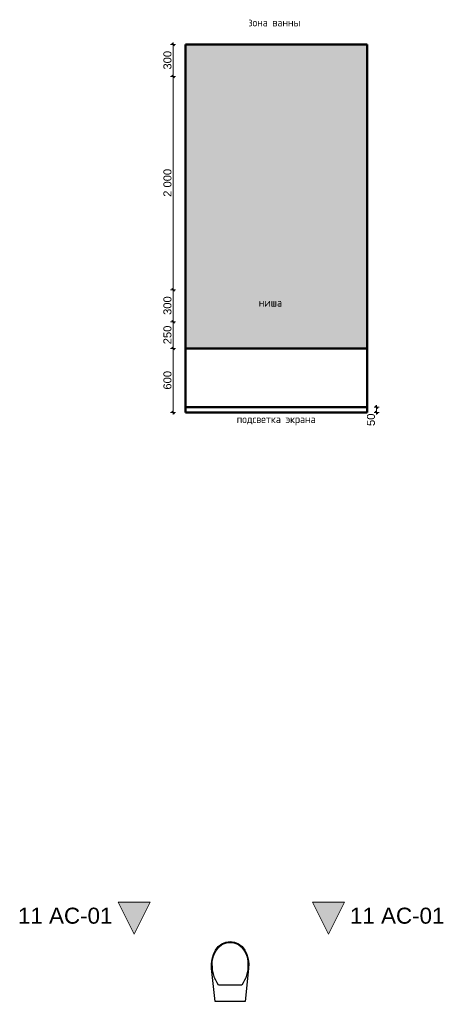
# Model space of a CAD drawing. Header units: millimetres. Extents: x 2336463 to 2579121, y 595385 to 778077.
# Drawn here: x 2469468 to 2473437, y 612762 to 621964 of the extents above; entities that cross this region are included whole.
import ezdxf

# ---------------------------------------------------------------- set-up
doc = ezdxf.new("R2010")
doc.units = ezdxf.units.MM
doc.header["$MEASUREMENT"] = 0
for name, color, linetype, lineweight, true_color in [('+возводимые стены_Ном._пера__104', 7, 'Continuous', 5, 0x96e196), ('+развертка_Ном._пера__242', 7, 'Continuous', 13, 0x1b55b5), ('+развертка_Ном._пера__6', 7, 'Continuous', 0, 0x5c5c5c), ('1 Планировка размеры_Ном._пера__242', 7, 'Continuous', 13, 0x1b55b5), ('Интерьер - Мебель_Ном._пера__62', 7, 'Continuous', 25, 0xaaaaaa)]:
    doc.layers.add(name, color=color, linetype=linetype, lineweight=lineweight, true_color=true_color)
for name, color, linetype, lineweight in [('+возводимые стены_Ном._пера__19', 255, 'Continuous', 0), ('+развертка_Ном._пера__7', 7, 'Continuous', 15), ('Интерьер - Мебель_Ном._пера__41', 7, 'Continuous', 60)]:
    doc.layers.add(name, color=color, linetype=linetype, lineweight=lineweight)
doc.layers.add('+развертка', color=7, linetype='Continuous')
doc.layers.add('1 Планировка размеры', color=7, linetype='Continuous')
doc.styles.add('СГЕНЕРИР_СТИЛЬ_1', font='arial.ttf')
doc.styles.add('СГЕНЕРИР_СТИЛЬ_2', font='arial.ttf')
doc.styles.add('СГЕНЕРИР_СТИЛЬ_4', font='isocp.shx')
doc.dimstyles.new('СГЕНЕРИР_СТИЛЬ__2', dxfattribs={"dimtxt": 75, "dimasz": 23.75, "dimexe": 0.18, "dimexo": 300, "dimgap": 0, "dimtad": 1, "dimdec": 0, "dimzin": 0, "dimdsep": 46, "dimtxsty": 'СГЕНЕРИР_СТИЛЬ_1', "dimblk": 'ARROWHEAD_6', "dimblk1": 'ARROWHEAD_6', "dimblk2": 'ARROWHEAD_6', "dimcen": 0.09, "dimclrd": 256, "dimclre": 256, "dimclrt": 256, "dimazin": 0, "dimtfac": 1, "dimtdec": 4, "dimtmove": 0, "dimatfit": 3, "dimfxl": 0, "dimtolj": 1, "dimtzin": 0, "dimarcsym": 0})

# ---------------------------------------------------------------- blocks, each defined once
blk = doc.blocks.new('Унитаз 25_2')
at = {"layer": 'Интерьер - Мебель_Ном._пера__62', "color": 253, "linetype": 'Continuous', "lineweight": 25, "true_color": 0xaaaaaa}
for p, q in [((0, -151.4), (-108.9, -151.4)), ((108.9, -151.4), (0, -151.4))]:
    blk.add_line(p, q, dxfattribs=at)
at = {"layer": 'Интерьер - Мебель_Ном._пера__62', "color": 253, "linetype": 'Continuous', "lineweight": 25, "true_color": 0xaaaaaa, "flags": 128}
blk.add_lwpolyline([(-169.4, -396.7), (-157, -440.3), (-138, -481.3), (-112.4, -513.9), (-79.4, -538.8), (-41, -554.6), (0, -560), (41, -554.6), (79.4, -538.8), (112.4, -513.9), (138, -481.3), (157, -440.3), (169.4, -396.7), (174.9, -351.8), (173.3, -306.6), (141, 0), (-141, 0), (-173.3, -306.6), (-174.9, -351.8)], close=True, dxfattribs=at)
at = {"layer": 'Интерьер - Мебель_Ном._пера__62', "color": 253, "linetype": 'Continuous', "lineweight": 25, "true_color": 0xaaaaaa}
for centre, major_axis, start_param, end_param in [((258.1, -339.4), (425.3, 0), 2.612188, 3.165208), ((-258.1, -339.4), (425.3, 0), 6.259567, 6.812588), ((89.5, -360.8), (256.9, 0), 3.085861, 3.98645), ((-89.5, -360.8), (256.9, 0), 5.438324, 6.338913), ((0.8, -431.2), (138.5, 0), 4.079884, 4.706528), ((-0.8, -431.2), (138.5, 0), 4.71825, 5.344894)]:
    blk.add_ellipse(centre, major_axis=major_axis, ratio=0.875546, start_param=start_param, end_param=end_param, dxfattribs=at)
blk = doc.blocks.new('*D2226', base_point=(2086872, 585813.7))
at = {"layer": '1 Планировка размеры_Ном._пера__242', "color": 152, "linetype": 'Continuous', "lineweight": 13, "true_color": 0x1b55b5}
for p, q in [((2470928.9, 618881.7), (2470882, 618881.7)), ((2470893, 618894.2), (2470918, 618869.2)), ((2470905.5, 618281.7), (2470905.5, 618881.7)), ((2470928.9, 618281.7), (2470882, 618281.7)), ((2470893, 618294.2), (2470918, 618269.2)), ((2470905.5, 618263), (2470905.5, 618281.7))]:
    blk.add_line(p, q, dxfattribs=at)
at = {"layer": '1 Планировка размеры_Ном._пера__242', "color": 152, "lineweight": 13, "true_color": 0x1b55b5, "insert": (2470890.5, 618496.4), "char_height": 75, "attachment_point": 7, "rotation": 90, "style": 'СГЕНЕРИР_СТИЛЬ_1'}
blk.add_mtext('\\A1;{\\pql;\\fArial|b0|i0|c204|p38;600}', dxfattribs=at)
blk = doc.blocks.new('ARROWHEAD_6')
at = {"color": 0, "linetype": 'Continuous', "lineweight": 0}
for p, q in [((0, 0), (-1, 0)), ((-0.5, -0.5), (0.5, 0.5))]:
    blk.add_line(p, q, dxfattribs=at)
blk = doc.blocks.new('*D2227', base_point=(2086872, 585813.7))
at = {"layer": '1 Планировка размеры_Ном._пера__242', "color": 152, "linetype": 'Continuous', "lineweight": 13, "true_color": 0x1b55b5}
for p, q in [((2470893, 619144.2), (2470918, 619119.2)), ((2470928.9, 619131.7), (2470882, 619131.7)), ((2470905.5, 618881.7), (2470905.5, 619131.7)), ((2470928.9, 618881.7), (2470882, 618881.7)), ((2470893, 618894.2), (2470918, 618869.2))]:
    blk.add_line(p, q, dxfattribs=at)
at = {"layer": '1 Планировка размеры_Ном._пера__242', "color": 152, "lineweight": 13, "true_color": 0x1b55b5, "insert": (2470890.5, 618921.4), "char_height": 75, "attachment_point": 7, "rotation": 90, "style": 'СГЕНЕРИР_СТИЛЬ_1'}
blk.add_mtext('\\A1;{\\pql;\\fArial|b0|i0|c204|p38;250}', dxfattribs=at)
blk = doc.blocks.new('*D2228', base_point=(2086872, 585813.7))
at = {"layer": '1 Планировка размеры_Ном._пера__242', "color": 152, "linetype": 'Continuous', "lineweight": 13, "true_color": 0x1b55b5}
for p, q in [((2470928.9, 619431.7), (2470882, 619431.7)), ((2470893, 619444.2), (2470918, 619419.2)), ((2470905.5, 619131.7), (2470905.5, 619431.7)), ((2470893, 619144.2), (2470918, 619119.2)), ((2470928.9, 619131.7), (2470882, 619131.7))]:
    blk.add_line(p, q, dxfattribs=at)
at = {"layer": '1 Планировка размеры_Ном._пера__242', "color": 152, "lineweight": 13, "true_color": 0x1b55b5, "insert": (2470890.5, 619196.4), "char_height": 75, "attachment_point": 7, "rotation": 90, "style": 'СГЕНЕРИР_СТИЛЬ_1'}
blk.add_mtext('\\A1;{\\pql;\\fArial|b0|i0|c204|p38;300}', dxfattribs=at)
blk = doc.blocks.new('*D2229', base_point=(2086872, 585813.7))
at = {"layer": '1 Планировка размеры_Ном._пера__242', "color": 152, "linetype": 'Continuous', "lineweight": 13, "true_color": 0x1b55b5}
for p, q in [((2470893, 621444.2), (2470918, 621419.2)), ((2470928.9, 621431.7), (2470882, 621431.7)), ((2470905.5, 619431.7), (2470905.5, 621431.7)), ((2470928.9, 619431.7), (2470882, 619431.7)), ((2470893, 619444.2), (2470918, 619419.2))]:
    blk.add_line(p, q, dxfattribs=at)
at = {"layer": '1 Планировка размеры_Ном._пера__242', "color": 152, "lineweight": 13, "true_color": 0x1b55b5, "insert": (2470890.5, 620303.5), "char_height": 75, "attachment_point": 7, "rotation": 90, "style": 'СГЕНЕРИР_СТИЛЬ_1'}
blk.add_mtext('\\A1;{\\pql;\\fArial|b0|i0|c204|p38;2\xa0000}', dxfattribs=at)
blk = doc.blocks.new('*D2230', base_point=(2086872, 585813.7))
at = {"layer": '1 Планировка размеры_Ном._пера__242', "color": 152, "linetype": 'Continuous', "lineweight": 13, "true_color": 0x1b55b5}
for p, q in [((2470928.9, 621731.7), (2470882, 621731.7)), ((2470918, 621719.2), (2470893, 621744.2)), ((2470905.5, 621731.7), (2470905.5, 621750.5)), ((2470905.5, 621431.7), (2470905.5, 621731.7)), ((2470893, 621444.2), (2470918, 621419.2)), ((2470928.9, 621431.7), (2470882, 621431.7))]:
    blk.add_line(p, q, dxfattribs=at)
at = {"layer": '1 Планировка размеры_Ном._пера__242', "color": 152, "lineweight": 13, "true_color": 0x1b55b5, "insert": (2470890.5, 621496.4), "char_height": 75, "attachment_point": 7, "rotation": 90, "style": 'СГЕНЕРИР_СТИЛЬ_1'}
blk.add_mtext('\\A1;{\\pql;\\fArial|b0|i0|c204|p38;300}', dxfattribs=at)
blk = doc.blocks.new('*D2231', base_point=(2086872, 585813.7))
at = {"layer": '1 Планировка размеры_Ном._пера__242', "color": 152, "linetype": 'Continuous', "lineweight": 13, "true_color": 0x1b55b5}
for p, q in [((2472835.7, 618331.7), (2472788.8, 618331.7)), ((2472824.8, 618319.2), (2472799.8, 618344.2)), ((2472812.3, 618331.7), (2472812.3, 618350.5)), ((2472812.3, 618281.7), (2472812.3, 618331.7)), ((2472835.7, 618281.7), (2472788.8, 618281.7)), ((2472799.8, 618294.2), (2472824.8, 618269.2)), ((2472812.3, 618263), (2472812.3, 618281.7))]:
    blk.add_line(p, q, dxfattribs=at)
at = {"layer": '1 Планировка размеры_Ном._пера__242', "color": 152, "lineweight": 13, "true_color": 0x1b55b5, "insert": (2472797.3, 618155.4), "char_height": 75, "attachment_point": 7, "rotation": 90, "style": 'СГЕНЕРИР_СТИЛЬ_1'}
blk.add_mtext('\\A1;{\\pql;\\fArial|b0|i0|c204|p38;50}', dxfattribs=at)
blk = doc.blocks.new('Плоскость Сечения_1', base_point=(2470539.1, 613692))
at = {"layer": '+развертка_Ном._пера__6', "linetype": 'Continuous', "lineweight": 0, "true_color": 0x5c5c5c}
for points in [[(2470389.1, 613692), (2470539.1, 613392), (2470689.1, 613692)], [(2472510, 613692), (2472210, 613692), (2472360, 613392)]]:
    blk.add_hatch(color=251, dxfattribs=at).paths.add_polyline_path(points)
at = {"layer": '+развертка_Ном._пера__6', "color": 251, "linetype": 'Continuous', "lineweight": 0, "true_color": 0x5c5c5c, "flags": 128}
for points in [[(2470389.1, 613692), (2470689.1, 613692), (2470539.1, 613392)], [(2472510, 613692), (2472210, 613692), (2472360, 613392)]]:
    blk.add_lwpolyline(points, close=True, dxfattribs=at)
at = {"layer": '+развертка_Ном._пера__7', "color": 7, "lineweight": 15, "char_height": 150, "style": 'СГЕНЕРИР_СТИЛЬ_2'}
for s, insert, attachment_point in [('\\A1;{\\pql;\\pt0;\\fArial|b0|i0|c0|p38;11 АС-01}', (2469451.6, 613488.1), 7), ('\\A1;{\\pqr;\\pt0;\\fArial|b0|i0|c0|p38;11 АС-01}', (2473447.5, 613488.1), 9)]:
    blk.add_mtext(s, dxfattribs=dict(at, insert=insert, attachment_point=attachment_point))

msp = doc.modelspace()

# ---------------------------------------------------------------- hatches: boundary and pattern name
at = {"layer": '+возводимые стены_Ном._пера__104', "linetype": 'Continuous', "lineweight": 0, "true_color": 0xb0e8b0}
for points in [[(2471022.6, 621731.7), (2472722.6, 621731.7), (2472722.6, 621431.7), (2471022.6, 621431.7)], [(2471022.6, 619131.7), (2472722.6, 619131.7), (2472722.6, 619431.7), (2471022.6, 619431.7)]]:
    msp.add_hatch(color=9, dxfattribs=at).paths.add_polyline_path(points)
at = {"layer": '+возводимые стены_Ном._пера__19', "linetype": 'Continuous', "lineweight": 0}
for points in [[(2471022.6, 619431.7), (2472722.6, 619431.7), (2472722.6, 621431.7), (2471022.6, 621431.7)], [(2471022.6, 618881.7), (2472722.6, 618881.7), (2472722.6, 619131.7), (2471022.6, 619131.7)]]:
    msp.add_hatch(color=255, dxfattribs=at).paths.add_polyline_path(points)

# ---------------------------------------------------------------- linework, layer by layer
at = {"layer": 'Интерьер - Мебель_Ном._пера__41', "color": 7, "linetype": 'Continuous', "lineweight": 60}
for p, q in [((2471022.6, 621731.7), (2472722.6, 621731.7)), ((2471022.6, 618281.7), (2471022.6, 621731.7)), ((2472722.6, 621731.7), (2472722.6, 618281.7)), ((2472722.6, 618881.7), (2471022.6, 618881.7)), ((2471022.6, 618881.7), (2471022.6, 618281.7)), ((2472722.6, 618281.7), (2472722.6, 618881.7)), ((2472722.6, 618331.7), (2471022.6, 618331.7)), ((2471022.6, 618331.7), (2471022.6, 618281.7)), ((2472722.6, 618281.7), (2472722.6, 618331.7)), ((2472722.6, 618281.7), (2471022.6, 618281.7)), ((2471022.6, 618281.7), (2472722.6, 618281.7)), ((2471022.6, 618281.7), (2472722.6, 618281.7))]:
    msp.add_line(p, q, dxfattribs=at)

# ---------------------------------------------------------------- block references
at = {"layer": '+развертка', "color": 251, "lineweight": 0, "true_color": 0x5c5c5c}
msp.add_blockref('Плоскость Сечения_1', (2470539.1, 613692), dxfattribs=at)
at = {"layer": 'Интерьер - Мебель_Ном._пера__62', "color": 253, "linetype": 'Continuous', "lineweight": 25, "true_color": 0xaaaaaa, "xscale": -1, "zscale": 1000, "rotation": 180}
msp.add_blockref('Унитаз 25_2', (2471439.8, 612762), dxfattribs=at)

# ---------------------------------------------------------------- texts
at = {"layer": '+развертка_Ном._пера__242', "color": 152, "linetype": 'Continuous', "lineweight": 13, "true_color": 0x1b55b5, "char_height": 75, "attachment_point": 1, "style": 'СГЕНЕРИР_СТИЛЬ_4'}
for s, insert in [('\\A1;{\\pql;\\Fisocp.shx;зона ванны}', (2471609.7, 621975.1)), ('\\A1;{\\pql;\\Fisocp.shx;ниша}', (2471707.7, 619349.2)), ('\\A1;{\\pql;\\Fisocp.shx;подсветка экрана}', (2471501.2, 618257.1))]:
    msp.add_mtext(s, dxfattribs=dict(at, insert=insert))

# ---------------------------------------------------------------- dimensions: what is measured, and where the dimension line sits
at = {"layer": '1 Планировка размеры', "color": 152, "linetype": 'Continuous', "lineweight": 13, "true_color": 0x1b55b5}
for base, p1, p2, picture, middle in [((2470905.5, 621731.7), (2471022.6, 621431.7), (2471022.6, 621731.7), '*D2230', (2470853, 621582.1)), ((2470905.5, 621431.7), (2471022.6, 619431.7), (2471022.6, 621431.7), '*D2229', (2470853, 620432.3)), ((2470905.5, 619431.7), (2471022.6, 619131.7), (2471022.6, 619431.7), '*D2228', (2470853, 619282.1)), ((2470905.5, 619131.7), (2471022.6, 618881.7), (2471022.6, 619131.7), '*D2227', (2470853, 619007.1)), ((2470905.5, 618881.7), (2471022.6, 618281.7), (2471022.6, 618881.7), '*D2226', (2470853, 618582.1)), ((2472812.3, 618331.7), (2472722.6, 618281.7), (2472722.6, 618331.7), '*D2231', (2472759.8, 618212.6))]:
    dim = msp.add_linear_dim(base=base, p1=p1, p2=p2, angle=90, dimstyle='СГЕНЕРИР_СТИЛЬ__2', dxfattribs=at)
    dim.commit()
    dim.dimension.update_dxf_attribs({"geometry": picture, "text_midpoint": middle, "dimtype": 160, "text_rotation": 90})

doc.saveas('drawing.dxf')
